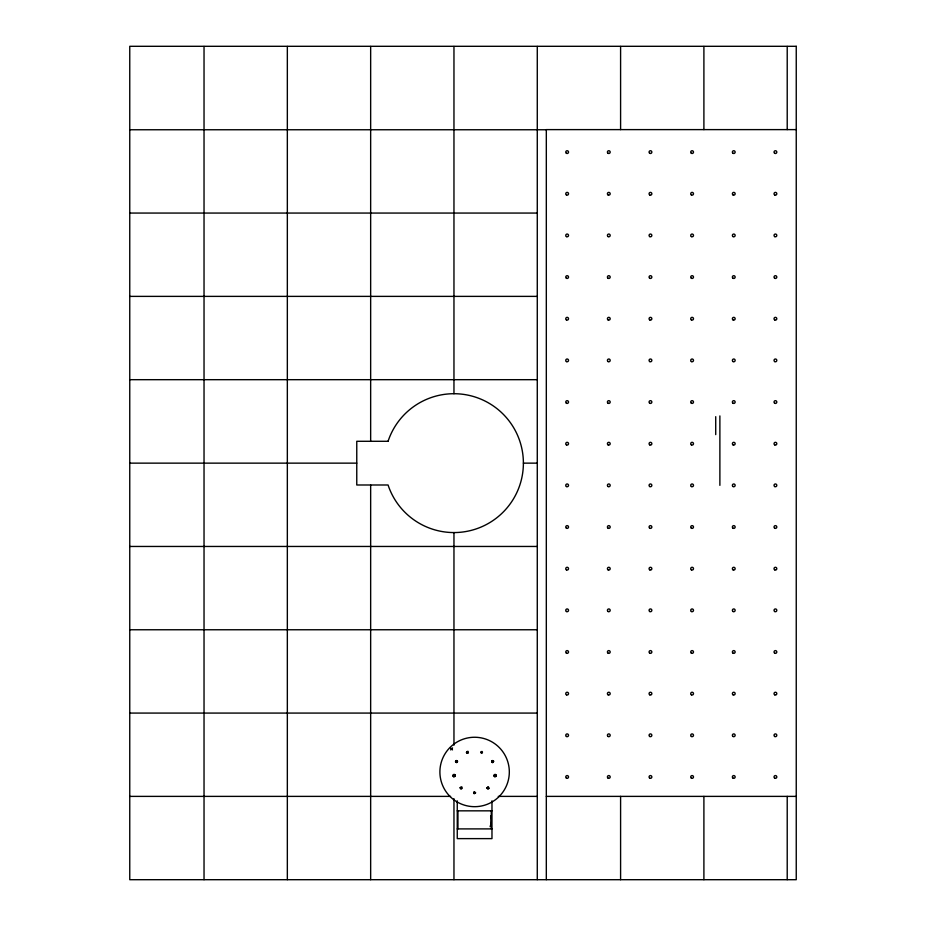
<?xml version="1.0" encoding="UTF-8"?>
<svg xmlns="http://www.w3.org/2000/svg" width="926" height="926" viewBox="0 0 926 926"><rect width="100%" height="100%" fill="white"/><g stroke="black" fill="none" stroke-linecap="round" stroke-linejoin="round"><path stroke-width="1.39" d="M455.129 775.675C454.851 777.539 455.083 773.904 455.141 775.548M473.649 792.413C477.04 790.804 472.063 792.124 474.228 793.756C476.716 791.626 475.663 793.744 473.649 793.177M450.603 749.921L452.525 747.907M456.819 762.561L457.618 761.542L456.391 762.573M492.84 762.573L493.651 761.265L492.458 762.573M796.244 129.617L546.317 129.617L546.317 879.7M129.756 129.756L546.317 129.756M129.756 213.061L537.277 213.061M129.756 296.378L537.277 296.378M129.756 379.683L537.277 379.683M129.756 463.139L356.765 463.139M523.387 463.139L537.277 463.139M129.756 546.456L537.277 546.456M129.756 629.761L537.277 629.761M129.756 713.078L537.277 713.078M129.756 796.383L450.568 796.383M498.257 796.383L537.277 796.383M546.317 796.383L796.244 796.383M457.259 810.84L491.972 810.84M457.259 828.897L491.972 828.897M450.534 747.93L452.49 749.898M787.216 46.439L787.216 129.617M787.216 796.383L787.216 879.7M719.884 415.924L719.884 485.351M715.717 416.665L715.717 434.63M703.899 46.439L703.899 129.617M703.899 796.383L703.899 879.7M620.594 46.439L620.594 129.617M620.594 796.383L620.594 879.7M537.277 46.439L537.277 879.7M491.972 800.84L491.972 838.62L457.259 838.62L457.259 800.84M491.278 810.84L491.278 828.897M457.953 810.84L457.953 828.897M453.96 46.439L453.96 393.712M453.96 532.566L453.96 745.187M453.96 798.698L453.96 879.7M370.655 46.439L370.655 441.285M370.655 484.993L370.655 879.7M287.338 46.439L287.338 879.7M204.033 46.439L204.033 879.7M490.63 815.98A16.668 16.668 0 0 1 490.12 826.652M460.187 787.852C460.905 790.353 464.065 786.73 460.87 788.894C458.347 785.966 465.153 786.961 460.199 787.829M466.461 752.34C467.514 754.47 470.176 751.912 466.681 753.046C465.512 750.303 471.137 751.507 466.461 752.34M486.972 787.841C487.539 791.024 490.363 785.78 488.569 788.79C484.321 788.234 491.324 785.375 486.983 787.771M453.069 775.49L453.659 776.52L454.84 776.312L453.08 775.768L454.539 774.645L453.069 775.49M455.546 761.461C456.09 763.556 454.886 760.373 456.564 760.512C458.995 762.144 456.09 759.378 455.546 761.461M480.71 752.306C482.353 755.963 483.603 749.192 480.721 752.201M491.625 761.461L492.215 762.492L491.914 760.825L493.616 761.172L492.563 760.524L491.625 761.427M494.09 775.49C495.375 777.412 497.54 775.618 494.16 775.965C495.005 773.708 497.47 775.027 494.09 775.49M796.244 46.3L129.756 46.3L129.756 879.7L796.244 879.7L796.244 46.3M388.063 441.285L356.765 441.285L356.765 484.993L388.063 484.993A69.427 69.427 0 0 0 494.889 519.22A69.427 69.427 0 0 0 494.889 407.058A69.427 69.427 0 0 0 388.063 441.285M457.259 802.032A34.713 34.713 0 0 0 509.323 771.971A34.713 34.713 0 0 0 457.259 741.9A34.713 34.713 0 0 0 457.259 802.032M453.509 776.613A1.192 1.192 0 0 0 455.291 775.583A1.192 1.192 0 0 0 453.509 774.553A1.192 1.192 0 0 0 453.509 776.613M494.53 776.613A1.192 1.192 0 0 0 496.313 775.583A1.192 1.192 0 0 0 494.53 774.553A1.192 1.192 0 0 0 494.53 776.613M566.446 611.53A1.389 1.389 0 0 0 568.529 610.327A1.389 1.389 0 0 0 566.446 609.123A1.389 1.389 0 0 0 566.446 611.53M774.726 569.872A1.389 1.389 0 0 0 776.81 568.668A1.389 1.389 0 0 0 774.726 567.464A1.389 1.389 0 0 0 774.726 569.872M774.726 528.214A1.389 1.389 0 0 0 776.81 527.01A1.389 1.389 0 0 0 774.726 525.806A1.389 1.389 0 0 0 774.726 528.214M774.726 778.153A1.389 1.389 0 0 0 776.81 776.949A1.389 1.389 0 0 0 774.726 775.745A1.389 1.389 0 0 0 774.726 778.153M774.726 278.275A1.389 1.389 0 0 0 776.81 277.071A1.389 1.389 0 0 0 774.726 275.867A1.389 1.389 0 0 0 774.726 278.275M774.726 403.25A1.389 1.389 0 0 0 776.81 402.046A1.389 1.389 0 0 0 774.726 400.842A1.389 1.389 0 0 0 774.726 403.25M774.726 361.591A1.389 1.389 0 0 0 776.81 360.388A1.389 1.389 0 0 0 774.726 359.184A1.389 1.389 0 0 0 774.726 361.591M774.726 694.836A1.389 1.389 0 0 0 776.81 693.632A1.389 1.389 0 0 0 774.726 692.428A1.389 1.389 0 0 0 774.726 694.836M774.726 236.616A1.389 1.389 0 0 0 776.81 235.424A1.389 1.389 0 0 0 774.726 234.22A1.389 1.389 0 0 0 774.726 236.616M774.726 653.177A1.389 1.389 0 0 0 776.81 651.985A1.389 1.389 0 0 0 774.726 650.781A1.389 1.389 0 0 0 774.726 653.177M774.726 611.53A1.389 1.389 0 0 0 776.81 610.327A1.389 1.389 0 0 0 774.726 609.123A1.389 1.389 0 0 0 774.726 611.53M774.726 486.555A1.389 1.389 0 0 0 776.81 485.351A1.389 1.389 0 0 0 774.726 484.148A1.389 1.389 0 0 0 774.726 486.555M774.726 444.897A1.389 1.389 0 0 0 776.81 443.704A1.389 1.389 0 0 0 774.726 442.501A1.389 1.389 0 0 0 774.726 444.897M774.726 153.311A1.389 1.389 0 0 0 776.81 152.107A1.389 1.389 0 0 0 774.726 150.903A1.389 1.389 0 0 0 774.726 153.311M774.726 319.933A1.389 1.389 0 0 0 776.81 318.729A1.389 1.389 0 0 0 774.726 317.525A1.389 1.389 0 0 0 774.726 319.933M774.726 194.969A1.389 1.389 0 0 0 776.81 193.766A1.389 1.389 0 0 0 774.726 192.562A1.389 1.389 0 0 0 774.726 194.969M774.726 736.494A1.389 1.389 0 0 0 776.81 735.29A1.389 1.389 0 0 0 774.726 734.087A1.389 1.389 0 0 0 774.726 736.494M733.068 528.214A1.389 1.389 0 0 0 735.151 527.01A1.389 1.389 0 0 0 733.068 525.806A1.389 1.389 0 0 0 733.068 528.214M733.068 694.836A1.389 1.389 0 0 0 735.151 693.632A1.389 1.389 0 0 0 733.068 692.428A1.389 1.389 0 0 0 733.068 694.836M733.068 569.872A1.389 1.389 0 0 0 735.151 568.668A1.389 1.389 0 0 0 733.068 567.464A1.389 1.389 0 0 0 733.068 569.872M733.068 194.969A1.389 1.389 0 0 0 735.151 193.766A1.389 1.389 0 0 0 733.068 192.562A1.389 1.389 0 0 0 733.068 194.969M733.068 736.494A1.389 1.389 0 0 0 735.151 735.29A1.389 1.389 0 0 0 733.068 734.087A1.389 1.389 0 0 0 733.068 736.494M733.068 486.555A1.389 1.389 0 0 0 735.151 485.351A1.389 1.389 0 0 0 733.068 484.148A1.389 1.389 0 0 0 733.068 486.555M733.068 153.311A1.389 1.389 0 0 0 735.151 152.107A1.389 1.389 0 0 0 733.068 150.903A1.389 1.389 0 0 0 733.068 153.311M733.068 319.933A1.389 1.389 0 0 0 735.151 318.729A1.389 1.389 0 0 0 733.068 317.525A1.389 1.389 0 0 0 733.068 319.933M733.068 653.177A1.389 1.389 0 0 0 735.151 651.985A1.389 1.389 0 0 0 733.068 650.781A1.389 1.389 0 0 0 733.068 653.177M733.068 361.591A1.389 1.389 0 0 0 735.151 360.388A1.389 1.389 0 0 0 733.068 359.184A1.389 1.389 0 0 0 733.068 361.591M733.068 611.53A1.389 1.389 0 0 0 735.151 610.327A1.389 1.389 0 0 0 733.068 609.123A1.389 1.389 0 0 0 733.068 611.53M733.068 403.25A1.389 1.389 0 0 0 735.151 402.046A1.389 1.389 0 0 0 733.068 400.842A1.389 1.389 0 0 0 733.068 403.25M733.068 236.616A1.389 1.389 0 0 0 735.151 235.424A1.389 1.389 0 0 0 733.068 234.22A1.389 1.389 0 0 0 733.068 236.616M733.068 278.275A1.389 1.389 0 0 0 735.151 277.071A1.389 1.389 0 0 0 733.068 275.867A1.389 1.389 0 0 0 733.068 278.275M733.068 778.153A1.389 1.389 0 0 0 735.151 776.949A1.389 1.389 0 0 0 733.068 775.745A1.389 1.389 0 0 0 733.068 778.153M733.068 444.897A1.389 1.389 0 0 0 735.151 443.704A1.389 1.389 0 0 0 733.068 442.501A1.389 1.389 0 0 0 733.068 444.897M691.409 528.214A1.389 1.389 0 0 0 693.493 527.01A1.389 1.389 0 0 0 691.409 525.806A1.389 1.389 0 0 0 691.409 528.214M691.409 194.969A1.389 1.389 0 0 0 693.493 193.766A1.389 1.389 0 0 0 691.409 192.562A1.389 1.389 0 0 0 691.409 194.969M691.409 278.275A1.389 1.389 0 0 0 693.493 277.071A1.389 1.389 0 0 0 691.409 275.867A1.389 1.389 0 0 0 691.409 278.275M691.409 236.616A1.389 1.389 0 0 0 693.493 235.424A1.389 1.389 0 0 0 691.409 234.22A1.389 1.389 0 0 0 691.409 236.616M691.409 569.872A1.389 1.389 0 0 0 693.493 568.668A1.389 1.389 0 0 0 691.409 567.464A1.389 1.389 0 0 0 691.409 569.872M691.409 361.591A1.389 1.389 0 0 0 693.493 360.388A1.389 1.389 0 0 0 691.409 359.184A1.389 1.389 0 0 0 691.409 361.591M691.409 736.494A1.389 1.389 0 0 0 693.493 735.29A1.389 1.389 0 0 0 691.409 734.087A1.389 1.389 0 0 0 691.409 736.494M691.409 653.177A1.389 1.389 0 0 0 693.493 651.985A1.389 1.389 0 0 0 691.409 650.781A1.389 1.389 0 0 0 691.409 653.177M691.409 486.555A1.389 1.389 0 0 0 693.493 485.351A1.389 1.389 0 0 0 691.409 484.148A1.389 1.389 0 0 0 691.409 486.555M691.409 153.311A1.389 1.389 0 0 0 693.493 152.107A1.389 1.389 0 0 0 691.409 150.903A1.389 1.389 0 0 0 691.409 153.311M691.409 319.933A1.389 1.389 0 0 0 693.493 318.729A1.389 1.389 0 0 0 691.409 317.525A1.389 1.389 0 0 0 691.409 319.933M691.409 403.25A1.389 1.389 0 0 0 693.493 402.046A1.389 1.389 0 0 0 691.409 400.842A1.389 1.389 0 0 0 691.409 403.25M691.409 694.836A1.389 1.389 0 0 0 693.493 693.632A1.389 1.389 0 0 0 691.409 692.428A1.389 1.389 0 0 0 691.409 694.836M691.409 611.53A1.389 1.389 0 0 0 693.493 610.327A1.389 1.389 0 0 0 691.409 609.123A1.389 1.389 0 0 0 691.409 611.53M691.409 778.153A1.389 1.389 0 0 0 693.493 776.949A1.389 1.389 0 0 0 691.409 775.745A1.389 1.389 0 0 0 691.409 778.153M691.409 444.897A1.389 1.389 0 0 0 693.493 443.704A1.389 1.389 0 0 0 691.409 442.501A1.389 1.389 0 0 0 691.409 444.897M649.763 569.872A1.389 1.389 0 0 0 651.846 568.668A1.389 1.389 0 0 0 649.763 567.464A1.389 1.389 0 0 0 649.763 569.872M649.763 278.275A1.389 1.389 0 0 0 651.846 277.071A1.389 1.389 0 0 0 649.763 275.867A1.389 1.389 0 0 0 649.763 278.275M649.763 319.933A1.389 1.389 0 0 0 651.846 318.729A1.389 1.389 0 0 0 649.763 317.525A1.389 1.389 0 0 0 649.763 319.933M649.763 694.836A1.389 1.389 0 0 0 651.846 693.632A1.389 1.389 0 0 0 649.763 692.428A1.389 1.389 0 0 0 649.763 694.836M649.763 653.177A1.389 1.389 0 0 0 651.846 651.985A1.389 1.389 0 0 0 649.763 650.781A1.389 1.389 0 0 0 649.763 653.177M649.763 611.53A1.389 1.389 0 0 0 651.846 610.327A1.389 1.389 0 0 0 649.763 609.123A1.389 1.389 0 0 0 649.763 611.53M649.763 486.555A1.389 1.389 0 0 0 651.846 485.351A1.389 1.389 0 0 0 649.763 484.148A1.389 1.389 0 0 0 649.763 486.555M649.763 444.897A1.389 1.389 0 0 0 651.846 443.704A1.389 1.389 0 0 0 649.763 442.501A1.389 1.389 0 0 0 649.763 444.897M649.763 153.311A1.389 1.389 0 0 0 651.846 152.107A1.389 1.389 0 0 0 649.763 150.903A1.389 1.389 0 0 0 649.763 153.311M649.763 778.153A1.389 1.389 0 0 0 651.846 776.949A1.389 1.389 0 0 0 649.763 775.745A1.389 1.389 0 0 0 649.763 778.153M649.763 528.214A1.389 1.389 0 0 0 651.846 527.01A1.389 1.389 0 0 0 649.763 525.806A1.389 1.389 0 0 0 649.763 528.214M649.763 194.969A1.389 1.389 0 0 0 651.846 193.766A1.389 1.389 0 0 0 649.763 192.562A1.389 1.389 0 0 0 649.763 194.969M649.763 236.616A1.389 1.389 0 0 0 651.846 235.424A1.389 1.389 0 0 0 649.763 234.22A1.389 1.389 0 0 0 649.763 236.616M649.763 361.591A1.389 1.389 0 0 0 651.846 360.388A1.389 1.389 0 0 0 649.763 359.184A1.389 1.389 0 0 0 649.763 361.591M649.763 736.494A1.389 1.389 0 0 0 651.846 735.29A1.389 1.389 0 0 0 649.763 734.087A1.389 1.389 0 0 0 649.763 736.494M649.763 403.25A1.389 1.389 0 0 0 651.846 402.046A1.389 1.389 0 0 0 649.763 400.842A1.389 1.389 0 0 0 649.763 403.25M608.104 694.836A1.389 1.389 0 0 0 610.188 693.632A1.389 1.389 0 0 0 608.104 692.428A1.389 1.389 0 0 0 608.104 694.836M608.104 778.153A1.389 1.389 0 0 0 610.188 776.949A1.389 1.389 0 0 0 608.104 775.745A1.389 1.389 0 0 0 608.104 778.153M608.104 278.275A1.389 1.389 0 0 0 610.188 277.071A1.389 1.389 0 0 0 608.104 275.867A1.389 1.389 0 0 0 608.104 278.275M608.104 194.969A1.389 1.389 0 0 0 610.188 193.766A1.389 1.389 0 0 0 608.104 192.562A1.389 1.389 0 0 0 608.104 194.969M608.104 528.214A1.389 1.389 0 0 0 610.188 527.01A1.389 1.389 0 0 0 608.104 525.806A1.389 1.389 0 0 0 608.104 528.214M608.104 319.933A1.389 1.389 0 0 0 610.188 318.729A1.389 1.389 0 0 0 608.104 317.525A1.389 1.389 0 0 0 608.104 319.933M608.104 486.555A1.389 1.389 0 0 0 610.188 485.351A1.389 1.389 0 0 0 608.104 484.148A1.389 1.389 0 0 0 608.104 486.555M608.104 736.494A1.389 1.389 0 0 0 610.188 735.29A1.389 1.389 0 0 0 608.104 734.087A1.389 1.389 0 0 0 608.104 736.494M608.104 153.311A1.389 1.389 0 0 0 610.188 152.107A1.389 1.389 0 0 0 608.104 150.903A1.389 1.389 0 0 0 608.104 153.311M608.104 361.591A1.389 1.389 0 0 0 610.188 360.388A1.389 1.389 0 0 0 608.104 359.184A1.389 1.389 0 0 0 608.104 361.591M608.104 653.177A1.389 1.389 0 0 0 610.188 651.985A1.389 1.389 0 0 0 608.104 650.781A1.389 1.389 0 0 0 608.104 653.177M608.104 611.53A1.389 1.389 0 0 0 610.188 610.327A1.389 1.389 0 0 0 608.104 609.123A1.389 1.389 0 0 0 608.104 611.53M608.104 569.872A1.389 1.389 0 0 0 610.188 568.668A1.389 1.389 0 0 0 608.104 567.464A1.389 1.389 0 0 0 608.104 569.872M608.104 236.616A1.389 1.389 0 0 0 610.188 235.424A1.389 1.389 0 0 0 608.104 234.22A1.389 1.389 0 0 0 608.104 236.616M608.104 403.25A1.389 1.389 0 0 0 610.188 402.046A1.389 1.389 0 0 0 608.104 400.842A1.389 1.389 0 0 0 608.104 403.25M608.104 444.897A1.389 1.389 0 0 0 610.188 443.704A1.389 1.389 0 0 0 608.104 442.501A1.389 1.389 0 0 0 608.104 444.897M566.446 569.872A1.389 1.389 0 0 0 568.529 568.668A1.389 1.389 0 0 0 566.446 567.464A1.389 1.389 0 0 0 566.446 569.872M566.446 778.153A1.389 1.389 0 0 0 568.529 776.949A1.389 1.389 0 0 0 566.446 775.745A1.389 1.389 0 0 0 566.446 778.153M566.446 278.275A1.389 1.389 0 0 0 568.529 277.071A1.389 1.389 0 0 0 566.446 275.867A1.389 1.389 0 0 0 566.446 278.275M566.446 444.897A1.389 1.389 0 0 0 568.529 443.704A1.389 1.389 0 0 0 566.446 442.501A1.389 1.389 0 0 0 566.446 444.897M566.446 194.969A1.389 1.389 0 0 0 568.529 193.766A1.389 1.389 0 0 0 566.446 192.562A1.389 1.389 0 0 0 566.446 194.969M566.446 736.494A1.389 1.389 0 0 0 568.529 735.29A1.389 1.389 0 0 0 566.446 734.087A1.389 1.389 0 0 0 566.446 736.494M566.446 653.177A1.389 1.389 0 0 0 568.529 651.985A1.389 1.389 0 0 0 566.446 650.781A1.389 1.389 0 0 0 566.446 653.177M566.446 486.555A1.389 1.389 0 0 0 568.529 485.351A1.389 1.389 0 0 0 566.446 484.148A1.389 1.389 0 0 0 566.446 486.555M566.446 403.25A1.389 1.389 0 0 0 568.529 402.046A1.389 1.389 0 0 0 566.446 400.842A1.389 1.389 0 0 0 566.446 403.25M566.446 153.311A1.389 1.389 0 0 0 568.529 152.107A1.389 1.389 0 0 0 566.446 150.903A1.389 1.389 0 0 0 566.446 153.311M566.446 319.933A1.389 1.389 0 0 0 568.529 318.729A1.389 1.389 0 0 0 566.446 317.525A1.389 1.389 0 0 0 566.446 319.933M566.446 361.591A1.389 1.389 0 0 0 568.529 360.388A1.389 1.389 0 0 0 566.446 359.184A1.389 1.389 0 0 0 566.446 361.591M566.446 528.214A1.389 1.389 0 0 0 568.529 527.01A1.389 1.389 0 0 0 566.446 525.806A1.389 1.389 0 0 0 566.446 528.214M566.446 236.616A1.389 1.389 0 0 0 568.529 235.424A1.389 1.389 0 0 0 566.446 234.22A1.389 1.389 0 0 0 566.446 236.616M566.446 694.836A1.389 1.389 0 0 0 568.529 693.632A1.389 1.389 0 0 0 566.446 692.428A1.389 1.389 0 0 0 566.446 694.836"/></g></svg>
